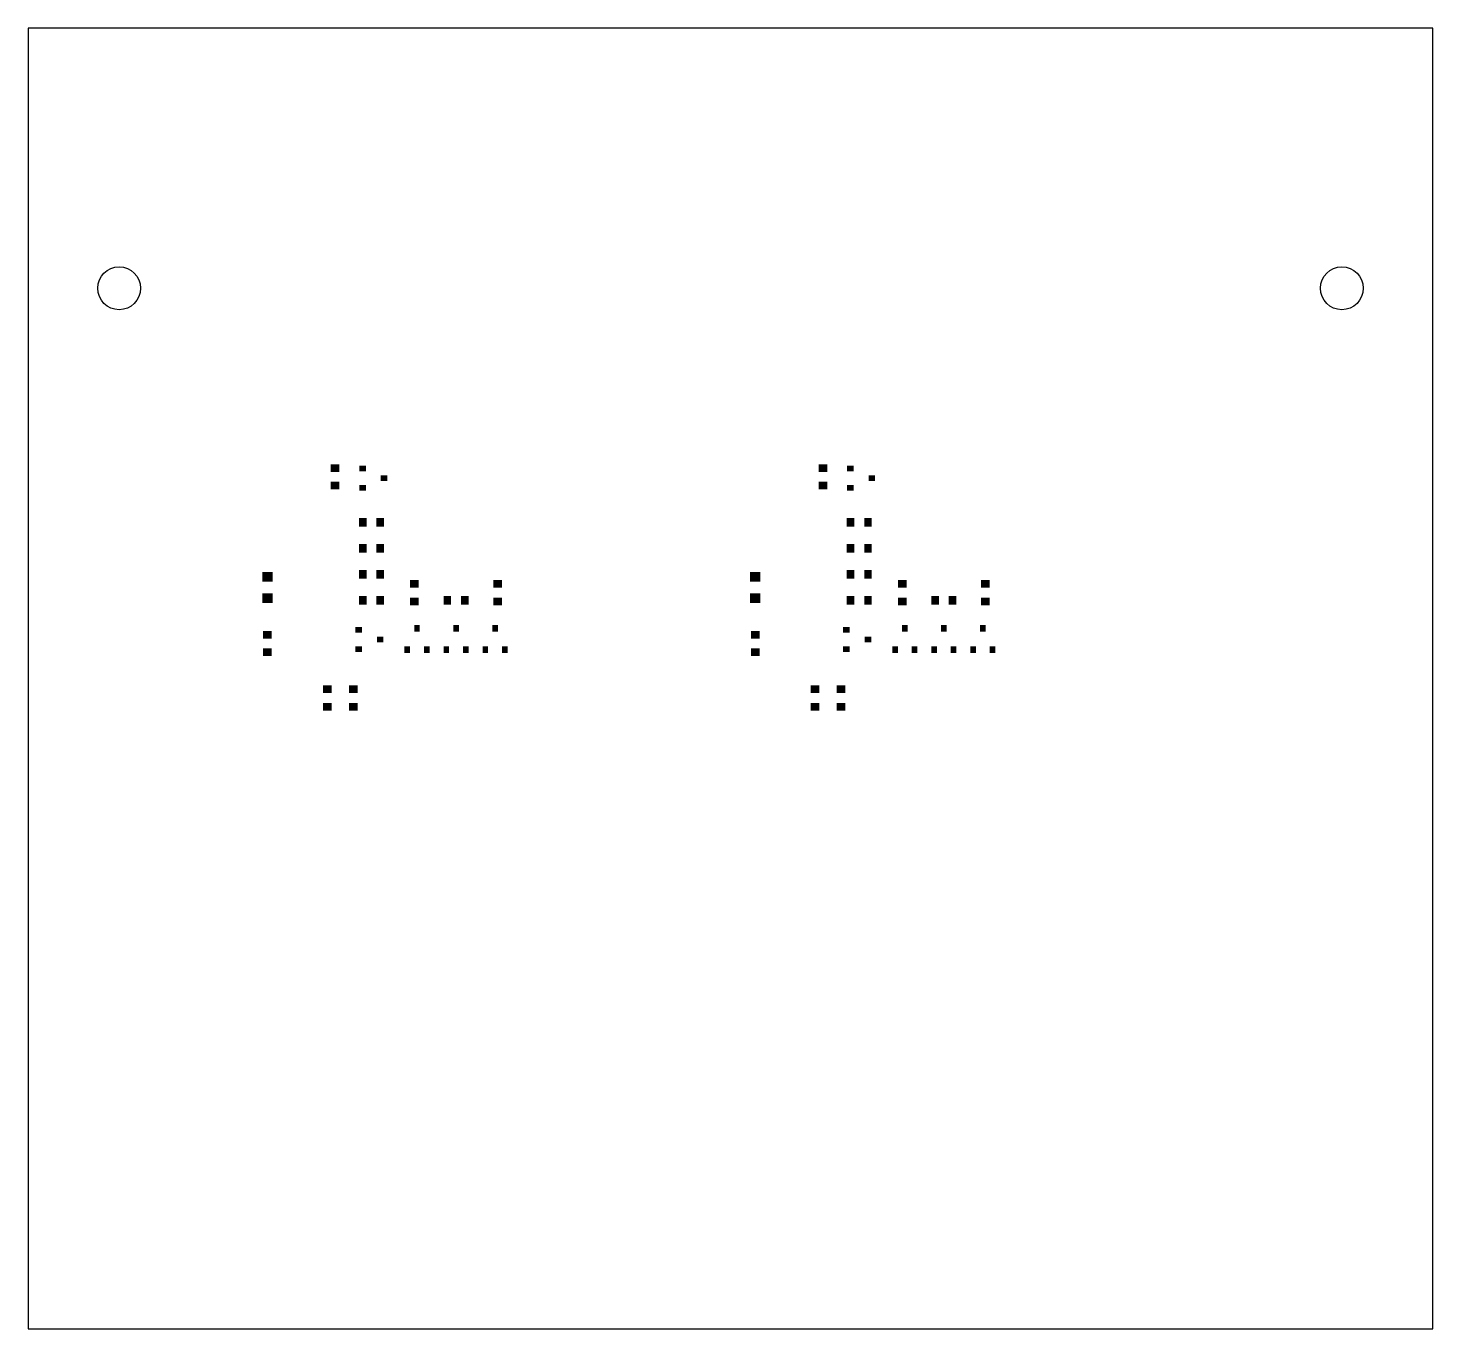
# Model space of a CAD drawing. Extents: x 4.78 to 10.18, y 0.02 to 5.02.
import ezdxf

# ---------------------------------------------------------------- set-up
doc = ezdxf.new("R2010")
doc.units = 0
doc.header["$MEASUREMENT"] = 0
doc.layers.get('0').update_dxf_attribs({"linetype": 'CONTINUOUS'})
doc.layers.add('31', color=253, linetype='CONTINUOUS')

# ---------------------------------------------------------------- blocks, each defined once
blk = doc.blocks.new('RECT')
blk.add_solid([(-0.5, -0.5), (0.5, -0.5), (-0.5, 0.5), (0.5, 0.5)])

msp = doc.modelspace()

# ---------------------------------------------------------------- linework, layer by layer
msp.add_lwpolyline([(4.7842, 0.016), (10.1842, 0.016), (10.1842, 5.016), (4.7842, 5.016)], close=True)
for centre in [(5.1342, 4.016), (9.8342, 4.016)]:
    msp.add_circle(centre, 0.0825)

# ---------------------------------------------------------------- block references
at = {"layer": '31'}
for p, xscale, yscale, rotation in [((5.9642, 3.3244), 0.02937, 0.033307, 90), ((6.0698, 3.3234), 0.021496, 0.025433, 270), ((6.1525, 3.286), 0.021496, 0.025433, 270), ((7.8392, 3.3244), 0.02937, 0.033307, 90), ((7.9448, 3.3234), 0.021496, 0.025433, 270), ((8.0275, 3.286), 0.021496, 0.025433, 270), ((5.9642, 3.2575), 0.02937, 0.033307, 90), ((6.0698, 3.2486), 0.021496, 0.025433, 270), ((7.8392, 3.2575), 0.02937, 0.033307, 90), ((7.9448, 3.2486), 0.021496, 0.025433, 270), ((6.0707, 3.116), 0.02937, 0.033307, 180), ((6.1377, 3.116), 0.02937, 0.033307, 180), ((7.9457, 3.116), 0.02937, 0.033307, 180), ((8.0127, 3.116), 0.02937, 0.033307, 180), ((5.7042, 2.907), 0.037, 0.039, 90), ((6.0707, 2.916), 0.02937, 0.033307, 180), ((6.1377, 2.916), 0.02937, 0.033307, 180), ((7.5792, 2.907), 0.037, 0.039, 90), ((7.9457, 2.916), 0.02937, 0.033307, 180), ((8.0127, 2.916), 0.02937, 0.033307, 180), ((6.2692, 2.8794), 0.02937, 0.033307, 270), ((6.5892, 2.8794), 0.02937, 0.033307, 270), ((8.1442, 2.8794), 0.02937, 0.033307, 270), ((8.4642, 2.8794), 0.02937, 0.033307, 270), ((5.7042, 2.825), 0.037, 0.039, 90), ((6.0707, 2.816), 0.02937, 0.033307, 180), ((6.1377, 2.816), 0.02937, 0.033307, 180), ((6.2692, 2.8125), 0.02937, 0.033307, 270), ((6.5892, 2.8125), 0.02937, 0.033307, 270), ((7.5792, 2.825), 0.037, 0.039, 90), ((7.9457, 2.816), 0.02937, 0.033307, 180), ((8.0127, 2.816), 0.02937, 0.033307, 180), ((8.1442, 2.8125), 0.02937, 0.033307, 270), ((8.4642, 2.8125), 0.02937, 0.033307, 270), ((6.0548, 2.7034), 0.021496, 0.025433, 270), ((7.9298, 2.7034), 0.021496, 0.025433, 270), ((5.7042, 2.6844), 0.02937, 0.033307, 270), ((6.1375, 2.666), 0.021496, 0.025433, 270), ((7.5792, 2.6844), 0.02937, 0.033307, 270), ((8.0125, 2.666), 0.021496, 0.025433, 270), ((5.7042, 2.6175), 0.02937, 0.033307, 270), ((6.0548, 2.6286), 0.021496, 0.025433, 270), ((7.5792, 2.6175), 0.02937, 0.033307, 270), ((7.9298, 2.6286), 0.021496, 0.025433, 270), ((5.9342, 2.4744), 0.02937, 0.033307, 90), ((6.0342, 2.4744), 0.02937, 0.033307, 270), ((7.8092, 2.4744), 0.02937, 0.033307, 90), ((7.9092, 2.4744), 0.02937, 0.033307, 270), ((5.9342, 2.4075), 0.02937, 0.033307, 90), ((6.0342, 2.4075), 0.02937, 0.033307, 270), ((7.8092, 2.4075), 0.02937, 0.033307, 90), ((7.9092, 2.4075), 0.02937, 0.033307, 270)]:
    msp.add_blockref('RECT', p, dxfattribs=dict(at, xscale=xscale, yscale=yscale, rotation=rotation))
for p, xscale, yscale in [((6.0707, 3.016), 0.02937, 0.033307), ((6.1377, 3.016), 0.02937, 0.033307), ((7.9457, 3.016), 0.02937, 0.033307), ((8.0127, 3.016), 0.02937, 0.033307), ((6.3957, 2.816), 0.02937, 0.033307), ((6.4627, 2.816), 0.02937, 0.033307), ((8.2707, 2.816), 0.02937, 0.033307), ((8.3377, 2.816), 0.02937, 0.033307), ((6.2792, 2.7093), 0.021496, 0.025433), ((6.4292, 2.7093), 0.021496, 0.025433), ((6.5792, 2.7093), 0.021496, 0.025433), ((8.1542, 2.7093), 0.021496, 0.025433), ((8.3042, 2.7093), 0.021496, 0.025433), ((8.4542, 2.7093), 0.021496, 0.025433), ((6.2418, 2.6266), 0.021496, 0.025433), ((6.3166, 2.6266), 0.021496, 0.025433), ((6.3918, 2.6266), 0.021496, 0.025433), ((6.4666, 2.6266), 0.021496, 0.025433), ((6.5418, 2.6266), 0.021496, 0.025433), ((6.6166, 2.6266), 0.021496, 0.025433), ((8.1168, 2.6266), 0.021496, 0.025433), ((8.1916, 2.6266), 0.021496, 0.025433), ((8.2668, 2.6266), 0.021496, 0.025433), ((8.3416, 2.6266), 0.021496, 0.025433), ((8.4168, 2.6266), 0.021496, 0.025433), ((8.4916, 2.6266), 0.021496, 0.025433)]:
    msp.add_blockref('RECT', p, dxfattribs=dict(at, xscale=xscale, yscale=yscale))

doc.saveas('drawing.dxf')
